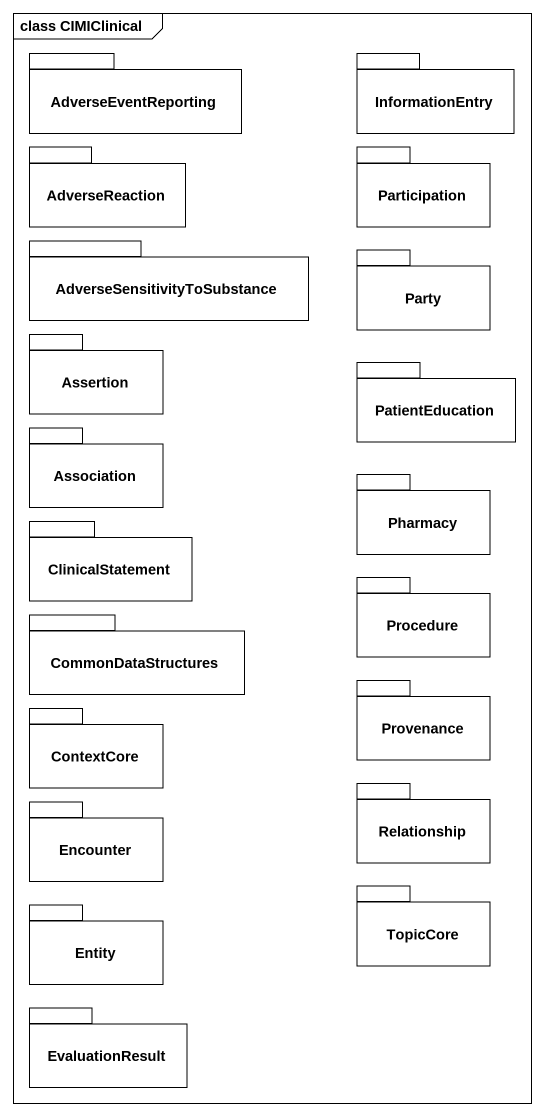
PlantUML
@startuml
mainframe class CIMIClinical
package AdverseEventReporting {
}
package InformationEntry {
}
package AdverseReaction {
}
package Participation {
}
package "AdverseSensitivityToSubstance" as AdverseSensitivityToSubstanc {
}
package Party {
}
package Assertion {
}
package PatientEducation {
}
package Association {
}
package Pharmacy {
}
package ClinicalStatement {
}
package CommonDataStructures {
}
package Procedure {
}
package Provenance {
}
package ContextCore {
}
package Encounter {
}
package Relationship {
}
package "Entity" as Entity_ {
}
package TopicCore {
}
package EvaluationResult {
}
@enduml
